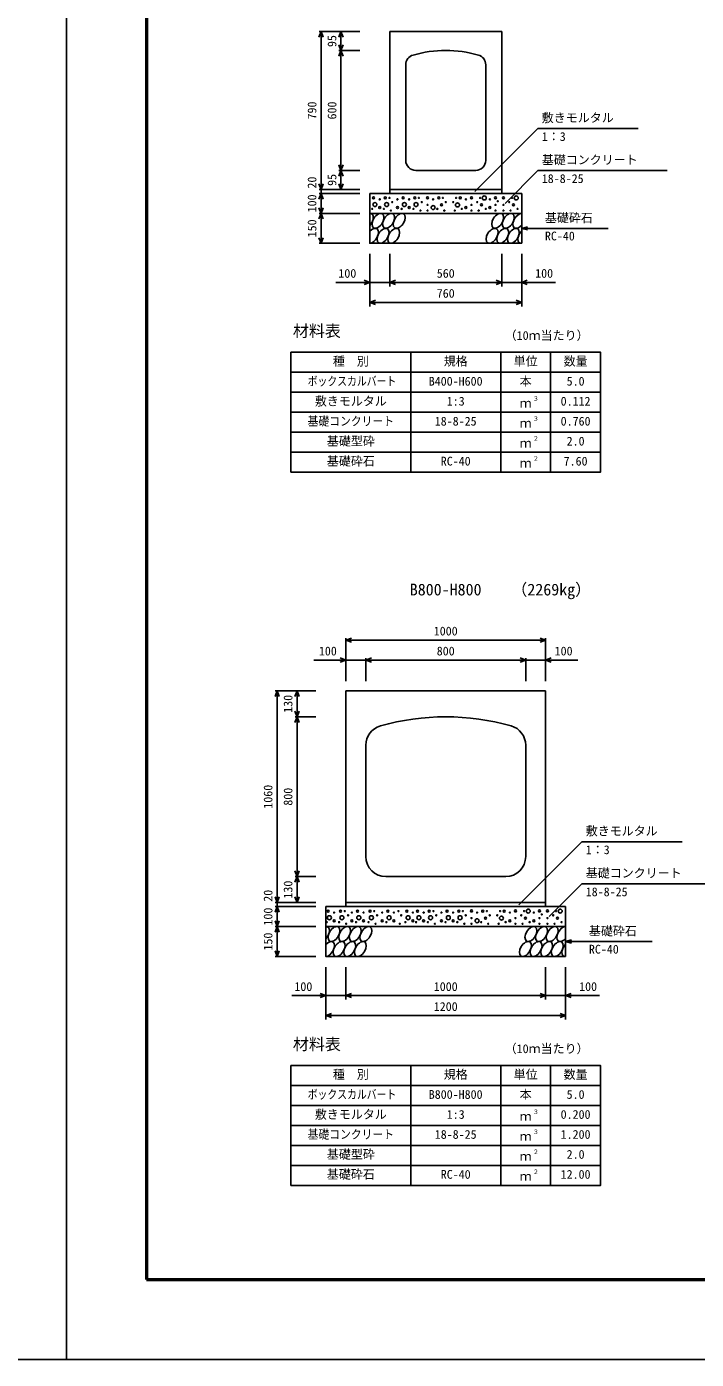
# Model space of a CAD drawing. Units: millimetres, scale not verified. Extents: x -16800 to 16800, y -5940 to 5940.
# Drawn here: x -200 to 3151, y -5940 to 731 of the extents above; entities that cross this region are included whole.
import ezdxf
from ezdxf.enums import TextEntityAlignment as Align

# ---------------------------------------------------------------- set-up
doc = ezdxf.new("R2010")
doc.units = ezdxf.units.MM
doc.header["$LTSCALE"] = 20
for name, color, linetype, lineweight in [('0-0_DIM', 7, 'Continuous', 25), ('0-1_Defpoints', 5, 'Continuous', 25), ('0-2_HATCH', 6, 'Continuous', 25), ('0-3_HYO', 3, 'Continuous', 25), ('0-4_HYO2', 4, 'Continuous', 25), ('0-5_OUTLINE', 3, 'Continuous', 25), ('0-7_TXT', 7, 'Continuous', 25), ('0-8_WAKU', 3, 'Continuous', 25)]:
    doc.layers.add(name, color=color, linetype=linetype, lineweight=lineweight)
doc.styles.add('ＭＳ ゴシック', font='')
doc.styles.get('ＭＳ ゴシック').set_extended_font_data('MS Gothic')

msp = doc.modelspace()

# ---------------------------------------------------------------- linework, layer by layer
at = {"layer": '0-0_DIM'}
for p, q in [((1263.11, 706.31), (1467.31, 706.31)), ((1273.11, 706.31), (1273.11, -83.69)), ((1373.11, 706.31), (1373.11, 611.31)), ((1363.11, 611.31), (1467.31, 611.31)), ((1373.11, 11.31), (1373.11, 611.31)), ((2357.88, 220.55), (2043.01, -94.32)), ((2357.88, 220.55), (2860.54, 220.55)), ((1363.11, 11.31), (1467.31, 11.31)), ((1373.11, 11.31), (1373.11, -83.69)), ((2357.88, 9.97), (2194.23, -153.69)), ((2357.88, 9.97), (3004.76, 9.97)), ((1263.11, -83.69), (1467.31, -83.69)), ((1263.11, -103.69), (1467.31, -103.69)), ((1273.11, -103.69), (1273.11, -83.69)), ((1273.11, -203.69), (1273.11, -103.69)), ((1263.11, -203.69), (1467.31, -203.69)), ((1273.11, -203.69), (1273.11, -353.69)), ((2277.31, -278.69), (2306.29, -270.92)), ((2277.31, -278.69), (2710.63, -278.69)), ((2277.31, -278.69), (2306.29, -286.45)), ((1263.11, -353.69), (1467.31, -353.69)), ((1517.31, -669.2), (1517.31, -406.86)), ((1617.31, -569.2), (1617.31, -406.86)), ((2177.31, -569.2), (2177.31, -406.86)), ((2277.31, -669.2), (2277.31, -406.86)), ((1347.31, -549.2), (1517.31, -549.2)), ((1517.31, -549.2), (1617.31, -549.2)), ((1617.31, -549.2), (2177.31, -549.2)), ((1517.31, -649.2), (2277.31, -649.2)), ((1397.31, -2329.66), (1397.31, -2544.66)), ((2397.31, -2329.66), (2397.31, -2544.66)), ((1397.31, -2339.66), (2397.31, -2339.66)), ((1236.58, -2439.66), (1397.31, -2439.66)), ((1497.31, -2429.66), (1497.31, -2544.66)), ((2297.31, -2429.66), (2297.31, -2544.66)), ((2558.05, -2439.66), (2397.31, -2439.66)), ((1043.11, -2593.69), (1247.31, -2593.69)), ((1053.11, -2593.69), (1053.11, -3653.69)), ((1153.11, -2593.69), (1153.11, -2723.69)), ((1143.11, -2723.69), (1247.31, -2723.69)), ((1153.11, -3523.69), (1153.11, -2723.69)), ((2577.88, -3349.45), (2263.01, -3664.32)), ((2577.88, -3349.45), (3080.54, -3349.45)), ((1143.11, -3523.69), (1247.31, -3523.69)), ((1153.11, -3523.69), (1153.11, -3653.69)), ((2577.88, -3560.03), (2414.23, -3723.69)), ((2577.88, -3560.03), (3224.76, -3560.03)), ((1043.11, -3653.69), (1247.31, -3653.69)), ((1053.11, -3673.69), (1053.11, -3653.69)), ((1043.11, -3673.69), (1247.31, -3673.69)), ((1053.11, -3773.69), (1053.11, -3673.69)), ((1043.11, -3773.69), (1247.31, -3773.69)), ((1053.11, -3773.69), (1053.11, -3923.69)), ((2497.31, -3848.69), (2526.29, -3840.92)), ((2497.31, -3848.69), (2930.63, -3848.69)), ((2497.31, -3848.69), (2526.29, -3856.45)), ((1043.11, -3923.69), (1247.31, -3923.69)), ((1297.31, -4239.2), (1297.31, -3976.86)), ((1397.31, -4139.2), (1397.31, -3976.86)), ((2397.31, -4139.2), (2397.31, -3976.86)), ((2497.31, -4239.2), (2497.31, -3976.86)), ((1127.31, -4119.2), (1297.31, -4119.2)), ((1297.31, -4119.2), (1397.31, -4119.2)), ((1397.31, -4119.2), (2397.31, -4119.2)), ((1297.31, -4219.2), (2497.31, -4219.2))]:
    msp.add_line(p, q, dxfattribs=at)
for points in [[(1283.37, 678.12), (1273.11, 706.31), (1262.85, 678.12)], [(1383.37, 678.12), (1373.11, 706.31), (1362.85, 678.12)], [(1383.37, 639.51), (1373.11, 611.31), (1362.85, 639.51)], [(1383.37, 583.12), (1373.11, 611.31), (1362.85, 583.12)], [(1383.37, 39.51), (1373.11, 11.31), (1362.85, 39.51)], [(1383.37, -16.88), (1373.11, 11.31), (1362.85, -16.88)], [(1283.37, -55.49), (1273.11, -83.69), (1262.85, -55.49)], [(1383.37, -55.49), (1373.11, -83.69), (1362.85, -55.49)], [(1283.37, -131.88), (1273.11, -103.69), (1262.85, -131.88)], [(1283.37, -175.49), (1273.11, -203.69), (1262.85, -175.49)], [(1283.37, -231.88), (1273.11, -203.69), (1262.85, -231.88)], [(1283.37, -325.49), (1273.11, -353.69), (1262.85, -325.49)], [(1489.12, -538.94), (1517.31, -549.2), (1489.12, -559.46)], [(1645.51, -559.46), (1617.31, -549.2), (1645.51, -538.94)], [(2149.12, -538.94), (2177.31, -549.2), (2149.12, -559.46)], [(2447.32, -549.2), (2277.31, -549.2), (2177.31, -549.2)], [(2305.51, -538.94), (2277.31, -549.2), (2305.51, -559.46)], [(1545.51, -659.46), (1517.31, -649.2), (1545.51, -638.94)], [(2249.12, -638.94), (2277.31, -649.2), (2249.12, -659.46)], [(1425.51, -2349.92), (1397.31, -2339.66), (1425.51, -2329.39)], [(2369.12, -2349.92), (2397.31, -2339.66), (2369.12, -2329.39)], [(1369.12, -2449.92), (1397.31, -2439.66), (1369.12, -2429.39)], [(1397.31, -2439.66), (1497.31, -2439.66), (2297.31, -2439.66), (2397.31, -2439.66)], [(1525.51, -2449.92), (1497.31, -2439.66), (1525.51, -2429.39)], [(2269.12, -2449.92), (2297.31, -2439.66), (2269.12, -2429.39)], [(2425.51, -2449.92), (2397.31, -2439.66), (2425.51, -2429.39)], [(1063.37, -2621.88), (1053.11, -2593.69), (1042.85, -2621.88)], [(1163.37, -2621.88), (1153.11, -2593.69), (1142.85, -2621.88)], [(1163.37, -2695.49), (1153.11, -2723.69), (1142.85, -2695.49)], [(1163.37, -2751.88), (1153.11, -2723.69), (1142.85, -2751.88)], [(1163.37, -3495.49), (1153.11, -3523.69), (1142.85, -3495.49)], [(1163.37, -3551.88), (1153.11, -3523.69), (1142.85, -3551.88)], [(1063.37, -3625.49), (1053.11, -3653.69), (1042.85, -3625.49)], [(1163.37, -3625.49), (1153.11, -3653.69), (1142.85, -3625.49)], [(1063.37, -3701.88), (1053.11, -3673.69), (1042.85, -3701.88)], [(1063.37, -3745.49), (1053.11, -3773.69), (1042.85, -3745.49)], [(1063.37, -3801.88), (1053.11, -3773.69), (1042.85, -3801.88)], [(1063.37, -3895.49), (1053.11, -3923.69), (1042.85, -3895.49)], [(1269.12, -4108.94), (1297.31, -4119.2), (1269.12, -4129.46)], [(1425.51, -4129.46), (1397.31, -4119.2), (1425.51, -4108.94)], [(2369.12, -4108.94), (2397.31, -4119.2), (2369.12, -4129.46)], [(2667.32, -4119.2), (2497.31, -4119.2), (2397.31, -4119.2)], [(2525.51, -4108.94), (2497.31, -4119.2), (2525.51, -4129.46)], [(1325.51, -4229.46), (1297.31, -4219.2), (1325.51, -4208.94)], [(2469.12, -4208.94), (2497.31, -4219.2), (2469.12, -4229.46)]]:
    msp.add_lwpolyline(points, dxfattribs=at)
at = {"layer": '0-1_Defpoints'}
for points in [[(-16800, -5940), (0, -5940), (0, 5940), (-16800, 5940)], [(0, -5940), (16800, -5940), (16800, 5940), (0, 5940)]]:
    msp.add_lwpolyline(points, close=True, dxfattribs=at)
at = {"layer": '0-2_HATCH'}
for centre, radius in [((1536.31, -126.51), 5), ((1566.82, -133.51), 2.5), ((1594.86, -126.51), 5), ((1615.89, -126.51), 2.5), ((1655.7, -133.51), 2.5), ((1683.74, -126.51), 5), ((1714.25, -133.51), 2.5), ((1742.28, -126.51), 5), ((1763.32, -126.51), 2.5), ((1806.21, -125.63), 5), ((1834.25, -133.51), 2.5), ((1862.28, -126.51), 5), ((1883.32, -126.51), 2.5), ((1949.17, -126.51), 2.5), ((1970.2, -126.51), 5), ((1998.24, -133.51), 2.5), ((2026.28, -125.63), 5), ((2069.17, -126.51), 2.5), ((2090.2, -126.51), 10), ((2118.24, -133.51), 2.5), ((2146.28, -125.63), 5), ((2186.12, -125.63), 5), ((2229.02, -126.51), 2.5), ((2250.05, -126.51), 10), ((1529.3, -181.66), 2.5), ((1542.85, -159.52), 10), ((1566.82, -174.66), 5), ((1587.85, -181.66), 2.5), ((1601.4, -159.52), 10), ((1622.9, -189.54), 2.5), ((1629.91, -147.52), 2.5), ((1655.7, -174.66), 5), ((1676.73, -181.66), 2.5), ((1690.27, -159.52), 10), ((1714.25, -174.66), 5), ((1735.28, -181.66), 2.5), ((1748.82, -159.52), 10), ((1770.32, -189.54), 2.5), ((1777.33, -147.52), 2.5), ((1806.21, -161.53), 2.5), ((1806.21, -189.54), 2.5), ((1834.25, -174.66), 10), ((1855.28, -181.66), 2.5), ((1876.3, -161.53), 5), ((1890.32, -189.54), 2.5), ((1897.33, -147.52), 2.5), ((1935.15, -147.52), 2.5), ((1942.16, -189.54), 2.5), ((1956.18, -161.53), 10), ((1977.21, -181.66), 2.5), ((1998.24, -174.66), 5), ((2026.28, -161.53), 2.5), ((2026.28, -189.54), 2.5), ((2055.15, -147.52), 2.5), ((2062.16, -189.54), 2.5), ((2076.18, -161.53), 5), ((2097.21, -181.66), 2.5), ((2118.24, -174.66), 5), ((2146.28, -161.53), 2.5), ((2146.28, -189.54), 2.5), ((2157.62, -143.2), 2.5), ((2186.12, -161.53), 2.5), ((2186.12, -189.54), 2.5), ((2215, -147.52), 2.5), ((2222.01, -189.54), 2.5), ((2236.03, -161.53), 5), ((2257.06, -181.66), 2.5), ((1308.31, -3696.51), 5), ((1314.85, -3729.52), 10), ((1338.82, -3703.51), 2.5), ((1370.91, -3696.51), 5), ((1377.45, -3729.52), 10), ((1391.94, -3696.51), 2.5), ((1408.46, -3717.52), 2.5), ((1427.79, -3703.51), 2.5), ((1455.82, -3696.51), 5), ((1462.36, -3729.52), 10), ((1486.34, -3703.51), 2.5), ((1518.43, -3696.51), 5), ((1524.97, -3729.52), 10), ((1539.46, -3696.51), 2.5), ((1553.48, -3717.52), 2.5), ((1579.27, -3703.51), 2.5), ((1607.31, -3696.51), 5), ((1613.84, -3729.52), 10), ((1637.82, -3703.51), 2.5), ((1660.24, -3696.51), 2.5), ((1674.26, -3717.52), 2.5), ((1702.61, -3696.51), 5), ((1709.15, -3729.52), 10), ((1733.12, -3703.51), 2.5), ((1756.31, -3696.51), 5), ((1762.85, -3729.52), 10), ((1786.82, -3703.51), 2.5), ((1814.86, -3696.51), 5), ((1821.4, -3729.52), 10), ((1835.89, -3696.51), 2.5), ((1849.91, -3717.52), 2.5), ((1875.7, -3703.51), 2.5), ((1903.74, -3696.51), 5), ((1910.27, -3729.52), 10), ((1934.25, -3703.51), 2.5), ((1962.28, -3696.51), 5), ((1968.82, -3729.52), 10), ((1983.32, -3696.51), 2.5), ((1997.33, -3717.52), 2.5), ((2026.21, -3695.63), 5), ((2026.21, -3731.53), 2.5), ((2054.25, -3744.66), 10), ((2054.25, -3703.51), 2.5), ((2082.28, -3696.51), 5), ((2096.3, -3731.53), 5), ((2103.32, -3696.51), 2.5), ((2117.33, -3717.52), 2.5), ((2155.15, -3717.52), 2.5), ((2176.18, -3731.53), 10), ((2169.17, -3696.51), 2.5), ((2190.2, -3696.51), 5), ((2218.24, -3703.51), 2.5), ((2246.28, -3695.63), 5), ((2246.28, -3731.53), 2.5), ((2275.15, -3717.52), 2.5), ((2289.17, -3696.51), 2.5), ((2296.18, -3731.53), 5), ((2310.2, -3696.51), 10), ((2338.24, -3703.51), 2.5), ((2366.28, -3695.63), 5), ((2366.28, -3731.53), 2.5), ((2377.62, -3713.2), 2.5), ((2406.12, -3695.63), 5), ((2406.12, -3731.53), 2.5), ((2435, -3717.52), 2.5), ((2449.02, -3696.51), 2.5), ((2456.03, -3731.53), 5), ((2470.05, -3696.51), 10), ((1301.3, -3751.66), 2.5), ((1338.82, -3744.66), 5), ((1363.91, -3751.66), 2.5), ((1398.95, -3759.54), 2.5), ((1427.79, -3744.66), 5), ((1448.81, -3751.66), 2.5), ((1486.34, -3744.66), 5), ((1511.42, -3751.66), 2.5), ((1546.47, -3759.54), 2.5), ((1579.27, -3744.66), 5), ((1600.3, -3751.66), 2.5), ((1637.82, -3744.66), 5), ((1667.25, -3759.54), 2.5), ((1695.6, -3751.66), 2.5), ((1733.12, -3744.66), 5), ((1749.3, -3751.66), 2.5), ((1786.82, -3744.66), 5), ((1807.85, -3751.66), 2.5), ((1842.9, -3759.54), 2.5), ((1875.7, -3744.66), 5), ((1896.73, -3751.66), 2.5), ((1934.25, -3744.66), 5), ((1955.28, -3751.66), 2.5), ((1990.32, -3759.54), 2.5), ((2026.21, -3759.54), 2.5), ((2075.28, -3751.66), 2.5), ((2110.32, -3759.54), 2.5), ((2162.16, -3759.54), 2.5), ((2197.21, -3751.66), 2.5), ((2218.24, -3744.66), 5), ((2246.28, -3759.54), 2.5), ((2282.16, -3759.54), 2.5), ((2317.21, -3751.66), 2.5), ((2338.24, -3744.66), 5), ((2366.28, -3759.54), 2.5), ((2406.12, -3759.54), 2.5), ((2442.01, -3759.54), 2.5), ((2477.06, -3751.66), 2.5)]:
    msp.add_circle(centre, radius, dxfattribs=at)
for centre in [(1558.16, -241.21), (1611.37, -241.21), (1664.58, -241.21), (2157.04, -241.21), (2210.25, -241.21), (1583.48, -316.2), (1636.69, -316.2), (2129.15, -316.2), (2182.36, -316.2), (2235.57, -316.2), (1338.16, -3811.21), (1391.37, -3811.21), (1444.58, -3811.21), (1497.79, -3811.21), (2323.83, -3811.21), (2377.04, -3811.21), (2430.25, -3811.21), (1363.48, -3886.2), (1416.69, -3886.2), (1469.9, -3886.2), (2295.94, -3886.2), (2349.15, -3886.2), (2402.36, -3886.2), (2455.57, -3886.2)]:
    msp.add_ellipse(centre, major_axis=(21.81, 35.31), ratio=0.5792, dxfattribs=at)
for centre, start_param, end_param in [((1504.95, -241.21), 4.385593, 6.6745444), ((2263.46, -241.21), 0.3357715, 4.4411806), ((1530.27, -316.2), 3.5111464, 7.548991), ((2288.78, -316.2), 1.2110787, 3.5658734), ((1284.95, -3811.21), 4.385593, 6.6745444), ((2483.46, -3811.21), 0.3357715, 4.4411806), ((1310.27, -3886.2), 3.5111464, 7.548991), ((2508.78, -3886.2), 1.2110787, 3.5658734)]:
    msp.add_ellipse(centre, major_axis=(21.81, 35.31), ratio=0.5792, start_param=start_param, end_param=end_param, dxfattribs=at)
at = {"layer": '0-3_HYO'}
for p, q in [((1722.31, -899.2), (1722.31, -1499.2)), ((2172.31, -899.2), (2172.31, -1499.2)), ((2422.31, -899.2), (2422.31, -1499.2)), ((1122.31, -999.2), (2672.31, -999.2)), ((1722.31, -4469.2), (1722.31, -5069.2)), ((2172.31, -4469.2), (2172.31, -5069.2)), ((2422.31, -4469.2), (2422.31, -5069.2)), ((1122.31, -4569.2), (2672.31, -4569.2))]:
    msp.add_line(p, q, dxfattribs=at)
for points in [[(1122.31, -1499.2), (2672.31, -1499.2), (2672.31, -899.2), (1122.31, -899.2)], [(1122.31, -5069.2), (2672.31, -5069.2), (2672.31, -4469.2), (1122.31, -4469.2)]]:
    msp.add_lwpolyline(points, close=True, dxfattribs=at)
at = {"layer": '0-4_HYO2'}
for p, q in [((1122.31, -1099.2), (2672.31, -1099.2)), ((1122.31, -1199.2), (2672.31, -1199.2)), ((1122.31, -1299.2), (2672.31, -1299.2)), ((1122.31, -1399.2), (2672.31, -1399.2)), ((1122.31, -4669.2), (2672.31, -4669.2)), ((1122.31, -4769.2), (2672.31, -4769.2)), ((1122.31, -4869.2), (2672.31, -4869.2)), ((1122.31, -4969.2), (2672.31, -4969.2))]:
    msp.add_line(p, q, dxfattribs=at)
at = {"layer": '0-5_OUTLINE'}
for p, q in [((1617.31, 706.31), (2177.31, 706.31)), ((1617.31, 706.31), (1617.31, -103.69)), ((2177.31, 706.31), (2177.31, -103.69)), ((1697.31, 540.46), (1697.31, 61.31)), ((2097.31, 540.46), (2097.31, 61.31)), ((1747.31, 11.31), (2047.31, 11.31)), ((1517.31, -103.69), (2277.31, -103.69)), ((2177.31, -83.69), (1617.31, -83.69)), ((2277.31, -103.69), (2277.31, -353.69)), ((1517.31, -203.69), (2277.31, -203.69)), ((1397.31, -2593.69), (1397.31, -3673.69)), ((1397.31, -2593.69), (2397.31, -2593.69)), ((2397.31, -2593.69), (2397.31, -3673.69)), ((1497.31, -2865.39), (1497.31, -3423.69)), ((2297.31, -2865.39), (2297.31, -3423.69)), ((1597.31, -3523.69), (2197.31, -3523.69)), ((2397.31, -3653.69), (1397.31, -3653.69)), ((1297.31, -3673.69), (2497.31, -3673.69)), ((2497.31, -3673.69), (2497.31, -3923.69)), ((1297.31, -3773.69), (2497.31, -3773.69))]:
    msp.add_line(p, q, dxfattribs=at)
for points in [[(1517.31, -103.69), (1517.31, -353.69), (2277.31, -353.69)], [(1297.31, -3673.69), (1297.31, -3923.69), (2497.31, -3923.69)]]:
    msp.add_lwpolyline(points, dxfattribs=at)
for centre, radius, start, end in [((1897.31, 11.31), 600, 74.17338, 105.82662), ((1747.31, 540.46), 50, 105.82662, 180), ((2047.31, 540.46), 50, 0, 74.17338), ((1747.31, 61.31), 50, 180, 270), ((2047.31, 61.31), 50, 270, 0), ((1897.31, -3923.69), 1200, 74.17338, 105.82662), ((1597.31, -2865.39), 100, 105.82662, 180.39551), ((2197.31, -2865.39), 100, 0, 74.17338), ((1597.31, -3423.69), 100, 180, 270), ((2197.31, -3423.69), 100, 270, 0)]:
    msp.add_arc(centre, radius, start, end, dxfattribs=at)
at = {"layer": '0-8_WAKU', "lineweight": 50}
msp.add_lwpolyline([(400, -5540), (16400, -5540), (16400, 5540), (400, 5540)], close=True, dxfattribs=at)

# ---------------------------------------------------------------- texts
at = {"layer": '0-0_DIM', "style": 'ＭＳ ゴシック'}
for s, p in [('95', (1363.11, 628.81)), ('790', (1263.11, 266.31)), ('600', (1363.11, 266.31)), ('20', (1263.11, -79.47)), ('95', (1363.11, -66.19)), ('100', (1263.11, -198.69)), ('150', (1263.11, -323.69)), ('130', (1143.11, -2703.69)), ('1060', (1043.11, -3183.69)), ('800', (1143.11, -3168.69)), ('20', (1043.11, -3649.47)), ('130', (1143.11, -3633.69)), ('100', (1043.11, -3768.69)), ('150', (1043.11, -3893.69))]:
    msp.add_text(s, height=43.99, rotation=90, dxfattribs=at).set_placement(p, align=Align.BOTTOM_LEFT)
for s, p in [('敷きモルタル', (2377.88, 239.29)), ('1：3', (2377.88, 145.47)), ('基礎コンクリート', (2377.88, 28.7)), ('18-8-25', (2377.88, -65.11)), ('基礎砕石', (2393.64, -261.51)), ('RC-40', (2393.64, -352.2)), ('100', (1359.87, -539.2)), ('560', (1852.31, -539.2)), ('100', (2344.76, -539.2)), ('760', (1852.31, -639.2)), ('1000', (1837.31, -2329.66)), ('100', (1262.39, -2429.66)), ('800', (1852.31, -2429.66)), ('100', (2442.24, -2429.66)), ('敷きモルタル', (2597.88, -3330.71)), ('1：3', (2597.88, -3424.53)), ('基礎コンクリート', (2597.88, -3541.3)), ('18-8-25', (2597.88, -3635.11)), ('基礎砕石', (2613.64, -3831.51)), ('RC-40', (2613.64, -3922.2)), ('100', (1139.87, -4109.2)), ('1000', (1837.31, -4109.2)), ('100', (2564.76, -4109.2)), ('1200', (1837.31, -4209.2))]:
    msp.add_text(s, height=43.99, dxfattribs=at).set_placement(p, align=Align.BOTTOM_LEFT)
at = {"layer": '0-7_TXT', "style": 'ＭＳ ゴシック'}
for s, height, p in [('材料表', 58.65, (1132.31, -839.2)), ('（10ｍ当たり）', 43.99, (2192.31, -850.2)), ('種\u3000別', 43.99, (1332.31, -979.2)), ('規格', 43.99, (1887.31, -979.2)), ('単位', 43.99, (2237.31, -979.2)), ('数量', 43.99, (2487.31, -979.2)), ('B400-H600', 43.99, (1812.31, -1079.2)), ('本', 43.99, (2267.31, -1079.2)), ('5.0', 43.99, (2502.31, -1079.2)), ('敷きモルタル', 43.99, (1242.31, -1179.2)), ('1:3', 43.99, (1902.31, -1179.2)), ('３', 21.99, (2332.86, -1148.83)), ('0.112', 43.99, (2472.31, -1179.2)), ('ｍ', 43.99, (2267.31, -1189.2)), ('18-8-25', 43.99, (1842.31, -1279.2)), ('ｍ', 43.99, (2267.31, -1289.2)), ('３', 21.99, (2332.86, -1248.83)), ('0.760', 43.99, (2472.31, -1279.2)), ('基礎型砕', 43.99, (1302.31, -1379.2)), ('２', 21.99, (2332.86, -1348.83)), ('2.0', 43.99, (2502.31, -1379.2)), ('ｍ', 43.99, (2267.31, -1389.2)), ('基礎砕石', 43.99, (1302.31, -1479.2)), ('RC-40', 43.99, (1872.31, -1479.2)), ('ｍ', 43.99, (2267.31, -1489.2)), ('２', 21.99, (2332.86, -1448.83)), ('7.60', 43.99, (2487.31, -1479.2)), ('B800-H800', 58.65, (1717.31, -2133.69)), ('（2269kg）', 58.65, (2225.68, -2133.69)), ('材料表', 58.65, (1132.31, -4409.2)), ('（10ｍ当たり）', 43.99, (2192.31, -4420.2)), ('種\u3000別', 43.99, (1332.31, -4549.2)), ('規格', 43.99, (1887.31, -4549.2)), ('単位', 43.99, (2237.31, -4549.2)), ('数量', 43.99, (2487.31, -4549.2)), ('B800-H800', 43.99, (1812.31, -4649.2)), ('本', 43.99, (2267.31, -4649.2)), ('5.0', 43.99, (2502.31, -4649.2)), ('敷きモルタル', 43.99, (1242.31, -4749.2)), ('1:3', 43.99, (1902.31, -4749.2)), ('ｍ', 43.99, (2267.31, -4759.2)), ('３', 21.99, (2332.86, -4718.83)), ('0.200', 43.99, (2472.31, -4749.2)), ('18-8-25', 43.99, (1842.31, -4849.2)), ('３', 21.99, (2332.86, -4818.83)), ('1.200', 43.99, (2472.31, -4849.2)), ('ｍ', 43.99, (2267.31, -4859.2)), ('基礎型砕', 43.99, (1302.31, -4949.2)), ('ｍ', 43.99, (2267.31, -4959.2)), ('２', 21.99, (2332.86, -4918.83)), ('2.0', 43.99, (2502.31, -4949.2)), ('基礎砕石', 43.99, (1302.31, -5049.2)), ('RC-40', 43.99, (1872.31, -5049.2)), ('２', 21.99, (2332.86, -5018.83)), ('12.00', 43.99, (2472.31, -5049.2)), ('ｍ', 43.99, (2267.31, -5059.2))]:
    msp.add_text(s, height=height, dxfattribs=at).set_placement(p, align=Align.BOTTOM_LEFT)
for s, width, p in [('ボックスカルバート', 0.8, (1206.31, -1079.2)), ('基礎コンクリート', 0.9, (1206.31, -1279.2)), ('ボックスカルバート', 0.8, (1206.31, -4649.2)), ('基礎コンクリート', 0.9, (1206.31, -4849.2))]:
    msp.add_text(s, height=43.99, dxfattribs=dict(at, width=width)).set_placement(p, align=Align.BOTTOM_LEFT)

doc.saveas('drawing.dxf')
